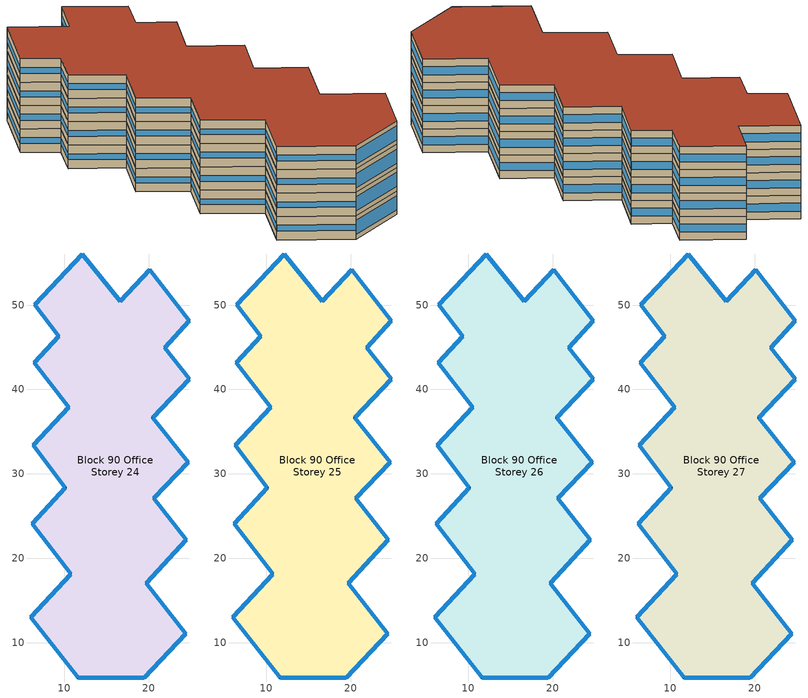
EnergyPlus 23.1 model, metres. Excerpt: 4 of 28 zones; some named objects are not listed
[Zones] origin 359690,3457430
Block 90 Office Storey 24
 floor outside (Project Floor): 20.12,54.17 24.8,48.12 21.9,44.94 24.81,41.24 20.46,36.64 24.67,31.38 20.62,27.11 24.46,22.18 19.72,17.03 24.4,11.09 19.48,5.84 11.66,5.83 6.04,13 10.78,18.15 6.19,24.09 10.15,28.36 6.32,33.4 10.57,37.89 6.45,43.15 9.35,46.33 6.54,50.02 12.14,56.05 16.64,50.44 z72
 wall outside (Project Wall): 6.54,50.02 9.35,46.33 6.45,43.15 10.57,37.89 6.32,33.4 10.15,28.36 6.19,24.09 10.78,18.15 6.04,13 11.66,5.83 19.48,5.84 24.4,11.09 19.72,17.03 24.46,22.18 20.62,27.11 24.67,31.38 20.46,36.64 24.81,41.24 21.9,44.94 24.8,48.12 20.12,54.17 16.64,50.44 12.14,56.05 6.54,50.02 z72:75
 window (Office_west_window_construction): 6.54,50.02 9.35,46.33 / 9.35,46.33 6.45,43.15 / 6.45,43.15 10.57,37.89 / 10.57,37.88 6.32,33.4 / 6.32,33.39 10.15,28.36 / 10.15,28.35 6.19,24.09 / 6.19,24.08 10.78,18.15 / 10.78,18.15 6.05,13 / 6.05,13 11.66,5.83 / 20.12,54.16 16.64,50.44 / 12.14,56.04 6.54,50.03 z73.12:73.88
 window (Office_south_window_construction): 11.67,5.83 19.47,5.84 z72.6:74.4
 window (Office_east_window_construction): 19.48,5.84 24.4,11.09 / 24.4,11.1 19.72,17.03 / 19.72,17.03 24.45,22.18 / 24.45,22.18 20.62,27.11 / 20.62,27.11 24.67,31.38 / 24.67,31.38 20.46,36.64 / 20.46,36.65 24.8,41.24 / 24.8,41.24 21.9,44.94 / 21.9,44.94 24.8,48.12 / 24.8,48.12 20.12,54.16 / 16.64,50.45 12.15,56.04 z72.97:74.03
 roof outside (Project Ceiling): 24.4,11.09 19.72,17.03 24.46,22.18 20.62,27.11 24.67,31.38 20.46,36.64 24.81,41.24 21.9,44.94 24.8,48.12 20.12,54.17 16.64,50.44 12.14,56.05 6.54,50.02 9.35,46.33 6.45,43.15 10.57,37.89 6.32,33.4 10.15,28.36 6.19,24.09 10.78,18.15 6.04,13 11.66,5.83 19.48,5.84 z75
Block 90 Office Storey 25
 floor outside (Project Floor): 20.12,54.17 24.8,48.12 21.9,44.94 24.81,41.24 20.46,36.64 24.67,31.38 20.62,27.11 24.46,22.18 19.72,17.03 24.4,11.09 19.48,5.84 11.66,5.83 6.04,13 10.78,18.15 6.19,24.09 10.15,28.36 6.32,33.4 10.57,37.89 6.45,43.15 9.35,46.33 6.54,50.02 12.14,56.05 16.64,50.44 z75
 wall outside (Project Wall): 6.54,50.02 9.35,46.33 6.45,43.15 10.57,37.89 6.32,33.4 10.15,28.36 6.19,24.09 10.78,18.15 6.04,13 11.66,5.83 19.48,5.84 24.4,11.09 19.72,17.03 24.46,22.18 20.62,27.11 24.67,31.38 20.46,36.64 24.81,41.24 21.9,44.94 24.8,48.12 20.12,54.17 16.64,50.44 12.14,56.05 6.54,50.02 z75:78
 window (Office_west_window_construction): 6.54,50.02 9.35,46.33 / 9.35,46.33 6.45,43.15 / 6.45,43.15 10.57,37.89 / 10.57,37.88 6.32,33.4 / 6.32,33.39 10.15,28.36 / 10.15,28.35 6.19,24.09 / 6.19,24.08 10.78,18.15 / 10.78,18.15 6.05,13 / 6.05,13 11.66,5.83 / 20.12,54.16 16.64,50.44 / 12.14,56.04 6.54,50.03 z76.12:76.88
 window (Office_south_window_construction): 11.67,5.83 19.47,5.84 z75.6:77.4
 window (Office_east_window_construction): 19.48,5.84 24.4,11.09 / 24.4,11.1 19.72,17.03 / 19.72,17.03 24.45,22.18 / 24.45,22.18 20.62,27.11 / 20.62,27.11 24.67,31.38 / 24.67,31.38 20.46,36.64 / 20.46,36.65 24.8,41.24 / 24.8,41.24 21.9,44.94 / 21.9,44.94 24.8,48.12 / 24.8,48.12 20.12,54.16 / 16.64,50.45 12.15,56.04 z75.97:77.03
 roof outside (Project Ceiling): 24.4,11.09 19.72,17.03 24.46,22.18 20.62,27.11 24.67,31.38 20.46,36.64 24.81,41.24 21.9,44.94 24.8,48.12 20.12,54.17 16.64,50.44 12.14,56.05 6.54,50.02 9.35,46.33 6.45,43.15 10.57,37.89 6.32,33.4 10.15,28.36 6.19,24.09 10.78,18.15 6.04,13 11.66,5.83 19.48,5.84 z78
Block 90 Office Storey 26
 floor outside (Project Floor): 20.12,54.17 24.8,48.12 21.9,44.94 24.81,41.24 20.46,36.64 24.67,31.38 20.62,27.11 24.46,22.18 19.72,17.03 24.4,11.09 19.48,5.84 11.66,5.83 6.04,13 10.78,18.15 6.19,24.09 10.15,28.36 6.32,33.4 10.57,37.89 6.45,43.15 9.35,46.33 6.54,50.02 12.14,56.05 16.64,50.44 z78
 wall outside (Project Wall): 6.54,50.02 9.35,46.33 6.45,43.15 10.57,37.89 6.32,33.4 10.15,28.36 6.19,24.09 10.78,18.15 6.04,13 11.66,5.83 19.48,5.84 24.4,11.09 19.72,17.03 24.46,22.18 20.62,27.11 24.67,31.38 20.46,36.64 24.81,41.24 21.9,44.94 24.8,48.12 20.12,54.17 16.64,50.44 12.14,56.05 6.54,50.02 z78:81
 window (Office_west_window_construction): 6.54,50.02 9.35,46.33 / 9.35,46.33 6.45,43.15 / 6.45,43.15 10.57,37.89 / 10.57,37.88 6.32,33.4 / 6.32,33.39 10.15,28.36 / 10.15,28.35 6.19,24.09 / 6.19,24.08 10.78,18.15 / 10.78,18.15 6.05,13 / 6.05,13 11.66,5.83 / 20.12,54.16 16.64,50.44 / 12.14,56.04 6.54,50.03 z79.12:79.88
 window (Office_south_window_construction): 11.67,5.83 19.47,5.84 z78.6:80.4
 window (Office_east_window_construction): 19.48,5.84 24.4,11.09 / 24.4,11.1 19.72,17.03 / 19.72,17.03 24.45,22.18 / 24.45,22.18 20.62,27.11 / 20.62,27.11 24.67,31.38 / 24.67,31.38 20.46,36.64 / 20.46,36.65 24.8,41.24 / 24.8,41.24 21.9,44.94 / 21.9,44.94 24.8,48.12 / 24.8,48.12 20.12,54.16 / 16.64,50.45 12.15,56.04 z78.97:80.03
 roof outside (Project Ceiling): 24.4,11.09 19.72,17.03 24.46,22.18 20.62,27.11 24.67,31.38 20.46,36.64 24.81,41.24 21.9,44.94 24.8,48.12 20.12,54.17 16.64,50.44 12.14,56.05 6.54,50.02 9.35,46.33 6.45,43.15 10.57,37.89 6.32,33.4 10.15,28.36 6.19,24.09 10.78,18.15 6.04,13 11.66,5.83 19.48,5.84 z81
Block 90 Office Storey 27
 floor outside (Project Floor): 20.12,54.17 24.8,48.12 21.9,44.94 24.81,41.24 20.46,36.64 24.67,31.38 20.62,27.11 24.46,22.18 19.72,17.03 24.4,11.09 19.48,5.84 11.66,5.83 6.04,13 10.78,18.15 6.19,24.09 10.15,28.36 6.32,33.4 10.57,37.89 6.45,43.15 9.35,46.33 6.54,50.02 12.14,56.05 16.64,50.44 z81
 wall outside (Project Wall): 6.54,50.02 9.35,46.33 6.45,43.15 10.57,37.89 6.32,33.4 10.15,28.36 6.19,24.09 10.78,18.15 6.04,13 11.66,5.83 19.48,5.84 24.4,11.09 19.72,17.03 24.46,22.18 20.62,27.11 24.67,31.38 20.46,36.64 24.81,41.24 21.9,44.94 24.8,48.12 20.12,54.17 16.64,50.44 12.14,56.05 6.54,50.02 z81:84
 window (Office_west_window_construction): 6.54,50.02 9.35,46.33 / 9.35,46.33 6.45,43.15 / 6.45,43.15 10.57,37.89 / 10.57,37.88 6.32,33.4 / 6.32,33.39 10.15,28.36 / 10.15,28.35 6.19,24.09 / 6.19,24.08 10.78,18.15 / 10.78,18.15 6.05,13 / 6.05,13 11.66,5.83 / 20.12,54.16 16.64,50.44 / 12.14,56.04 6.54,50.03 z82.12:82.88
 window (Office_south_window_construction): 11.67,5.83 19.47,5.84 z81.6:83.4
 window (Office_east_window_construction): 19.48,5.84 24.4,11.09 / 24.4,11.1 19.72,17.03 / 19.72,17.03 24.45,22.18 / 24.45,22.18 20.62,27.11 / 20.62,27.11 24.67,31.38 / 24.67,31.38 20.46,36.64 / 20.46,36.65 24.8,41.24 / 24.8,41.24 21.9,44.94 / 21.9,44.94 24.8,48.12 / 24.8,48.12 20.12,54.16 / 16.64,50.45 12.15,56.04 z81.97:83.03
 roof outside (Project Flat Roof): 24.4,11.09 19.72,17.03 24.46,22.18 20.62,27.11 24.67,31.38 20.46,36.64 24.81,41.24 21.9,44.94 24.8,48.12 20.12,54.17 16.64,50.44 12.14,56.05 6.54,50.02 9.35,46.33 6.45,43.15 10.57,37.89 6.32,33.4 10.15,28.36 6.19,24.09 10.78,18.15 6.04,13 11.66,5.83 19.48,5.84 z84
[Building]
Building_1: North Axis=0; Terrain=City; Loads Convergence Tolerance Value=0.04; Temperature Convergence Tolerance Value=0.4; Solar Distribution=FullExterior; Maximum Number of Warmup Days=25; Minimum Number of Warmup Days=6
[Site:Location]
CHN Design_Conditions: Latitude=30; Longitude=114; Time Zone=8; Elevation=12
[SIZINGPERIOD:DESIGNDAY] Day of Month=21; DryBulb Temperature Range Modifier Type=DefaultMultipliers; Humidity Condition Type=Wetbulb; Barometric Pressure=101181; Rain Indicator=No; Snow Indicator=No; Daylight Saving Time Indicator=No; Sky Clearness=0; Begin Environment Reset Mode=FullResetAtBeginEnvironment
Name | Month | Day Type | Maximum DryBulb Temperature | Daily DryBulb Temperature Range | Wetbulb or DewPoint at Maximum DryBulb | Wind Speed | Wind Direction | Solar Model Indicator | ASHRAE Clear Sky Optical Depth for Beam Irradiance taub | ASHRAE Clear Sky Optical Depth for Diffuse Irradiance taud
Ann Htg 99.6% Condns DB | 1 | WinterDesignDay | -10 | 0 | -4.8 | 1 | 340 | ASHRAEClearSky | 0 | 0
Ann Clg .4% Condns DB=>MWB | 7 | SummerDesignDay | 40 | 6.6 | 27.1 | 3.5 | 220 | ASHRAETau | 0.781 | 1.413
[MATERIAL]
DefaultMaterial: Roughness=Rough; Thickness=0.1; Conductivity=0.1; Density=1000; Specific Heat=1000; Thermal Absorptance=0.9; Solar Absorptance=0.7; Visible Absorptance=0.7
[WINDOWMATERIAL:SIMPLEGLAZINGSYSTEM] UFactor=1.6; Solar Heat Gain Coefficient=0.3; Visible Transmittance=0.6
Office_east_window; Office_south_window; Office_west_window
[CONSTRUCTION]
Project Wall; Project Floor; Project Flat Roof; Project Ceiling: DefaultMaterial
Office_east_window_construction: Office_east_window
Office_south_window_construction: Office_south_window
Office_west_window_construction: Office_west_window
[SPACE] Ceiling Height=autocalculate; Volume=autocalculate; Floor Area=autocalculate; Space Type=Office
Name | Zone
Block 90 Office Storey 24_space | Block 90 Office Storey 24
Block 90 Office Storey 25_space | Block 90 Office Storey 25
Block 90 Office Storey 26_space | Block 90 Office Storey 26
Block 90 Office Storey 27_space | Block 90 Office Storey 27
[SPACELIST]
Office: Block 90 Office Storey 0_space, Block 90 Office Storey 1_space, Block 90 Office Storey 2_space, Block 90 Office Storey 3_space, Block 90 Office Storey 4_space, Block 90 Office Storey 5_space, Block 90 Office Storey 6_space, Block 90 Office Storey 7_space, Block 90 Office Storey 8_space, Block 90 Office Storey 9_space, Block 90 Office Storey 10_space, Block 90 Office Storey 11_space, Block 90 Office Storey 12_space, Block 90 Office Storey 13_space, Block 90 Office Storey 14_space, Block 90 Office Storey 15_space, Block 90 Office Storey 16_space, Block 90 Office Storey 17_space, Block 90 Office Storey 18_space, Block 90 Office Storey 19_space, Block 90 Office Storey 20_space, Block 90 Office Storey 21_space, Block 90 Office Storey 22_space, Block 90 Office Storey 23_space, Block 90 Office Storey 24_space, Block 90 Office Storey 25_space, Block 90 Office Storey 26_space, Block 90 Office Storey 27_space
[ZONE] Type=1; Multiplier=1; Ceiling Height=autocalculate; Volume=autocalculate; Floor Area=autocalculate; Part of Total Floor Area=Yes
Block 90 Office Storey 24; Block 90 Office Storey 25; Block 90 Office Storey 26; Block 90 Office Storey 27
[PEOPLE]
People_for_office: Zone or ZoneList or Space or SpaceList=Office; Number of People Schedule=SeasonalSchedule_Schedule_office_people; Number of People Calculation Method=People/Area; People per Floor Area=0.1; Fraction Radiant=0.3; Sensible Heat Fraction=autocalculate; Activity Level Schedule=SeasonalSchedule_Schedule_office_activity; Carbon Dioxide Generation Rate=3.82e-08; Enable ASHRAE 55 Comfort Warnings=No; Mean Radiant Temperature Calculation Type=ZoneAveraged; Clothing Insulation Calculation Method=ClothingInsulationSchedule; Cold Stress Temperature Threshold=15.56; Heat Stress Temperature Threshold=30
[LIGHTS]
Light_for_office: Zone or ZoneList or Space or SpaceList=Office; Schedule=SeasonalSchedule_office_lighting; Design Level Calculation Method=Watts/Area; Watts per Zone Floor Area=8; Return Air Fraction=0; Fraction Radiant=0.32; Fraction Visible=0.25; Fraction Replaceable=1; EndUse Subcategory=General; Return Air Fraction Calculated from Plenum Temperature=No; Return Air Fraction Function of Plenum Temperature Coefficient 1=0; Return Air Fraction Function of Plenum Temperature Coefficient 2=0
[ELECTRICEQUIPMENT]
Equipment_for_office: Zone or ZoneList or Space or SpaceList=Office; Schedule=SeasonalSchedule_Schedule_office_equipment; Design Level Calculation Method=Watts/Area; Watts per Zone Floor Area=15; Fraction Latent=0; Fraction Radiant=0; Fraction Lost=0; EndUse Subcategory=Electric Equipment
[DAYLIGHTING:CONTROLS] Illuminance Setpoint at Reference Point 1=300
Name | Zone or Space | Glare Calculation Daylighting Reference Point | Daylighting Reference Point 1
Dlight_Block 90 Office Storey 24 | Block 90 Office Storey 24 | Rpoint_Block 90 Office Storey 24 | Rpoint_Block 90 Office Storey 24
Dlight_Block 90 Office Storey 25 | Block 90 Office Storey 25 | Rpoint_Block 90 Office Storey 25 | Rpoint_Block 90 Office Storey 25
Dlight_Block 90 Office Storey 26 | Block 90 Office Storey 26 | Rpoint_Block 90 Office Storey 26 | Rpoint_Block 90 Office Storey 26
Dlight_Block 90 Office Storey 27 | Block 90 Office Storey 27 | Rpoint_Block 90 Office Storey 27 | Rpoint_Block 90 Office Storey 27
[HVACTEMPLATE:ZONE:IDEALLOADSAIRSYSTEM] Template Thermostat=Thermostat_for_office; Maximum Heating Supply Air Temperature=50; Minimum Cooling Supply Air Temperature=13; Maximum Heating Supply Air Humidity Ratio=0.0156; Minimum Cooling Supply Air Humidity Ratio=0.0077; Heating Limit=NoLimit; Cooling Limit=NoLimit; Dehumidification Control Type=ConstantSensibleHeatRatio; Cooling Sensible Heat Ratio=0.7; Dehumidification Setpoint=60; Humidification Control Type=None; Humidification Setpoint=30; Outdoor Air Method=DetailedSpecification; Outdoor Air Flow Rate per Person=0.00944; Outdoor Air Flow Rate per Zone Floor Area=0; Outdoor Air Flow Rate per Zone=0; Design Specification Outdoor Air Object=Ventilation_for_office; Demand Controlled Ventilation Type=None; Outdoor Air Economizer Type=NoEconomizer; Heat Recovery Type=None; Sensible Heat Recovery Effectiveness=0.7; Latent Heat Recovery Effectiveness=0.65
Block 90 Office Storey 24; Block 90 Office Storey 25; Block 90 Office Storey 26; Block 90 Office Storey 27
[DESIGNSPECIFICATION:OUTDOORAIR]
Ventilation_for_office: Outdoor Air Method=Flow/Person; Outdoor Air Flow per Person=0.00833333; Outdoor Air Flow per Zone Floor Area=0; Outdoor Air Flow per Zone=0; Outdoor Air Flow Air Changes per Hour=0
[SCHEDULE:DAY:HOURLY]
Schedule_office_lighting_weekday_hourly: 0.1, 0.1, 0.1, 0.1, 0.1, 0.1, 0.1, 0.2, 0.5, 0.95, 0.95, 0.95, 0.8, 0.8, 0.95, 0.95, 0.95, 0.95, 0.95, 0.95, 0.95, 0.8, 0.5, 0.1
Schedule_office_lighting_holiday_hourly; Schedule_office_equipment_holiday_hourly: 0.1, 0.1, 0.1, 0.1, 0.1, 0.1, 0.1, 0.1, 0.1, 0.1, 0.1, 0.1, 0.1, 0.3, 0.3, 0.3, 0.3, 0.3, 0.3, 0.3, 0.3, 0.3, 0.1, 0.1
Schedule_office_equipment_weekday_hourly: 0.1, 0.1, 0.1, 0.1, 0.1, 0.1, 0.1, 0.2, 0.5, 0.95, 0.95, 0.95, 0.5, 0.5, 0.95, 0.95, 0.95, 0.95, 0.95, 0.95, 0.4, 0.4, 0.3, 0.1
Schedule_office_people_weekday_hourly: 0.1, 0.1, 0.1, 0.1, 0.1, 0.1, 0.1, 0.5, 0.95, 0.95, 0.95, 0.8, 0.8, 0.95, 0.95, 0.95, 0.95, 0.95, 0.8, 0.5, 0.5, 0.3, 0.1, 0.1
Schedule_office_people_holiday_hourly: 0.1, 0.1, 0.1, 0.1, 0.1, 0.1, 0.1, 0.1, 0.1, 0.1, 0.1, 0.1, 0.1, 0.3, 0.3, 0.3, 0.3, 0.3, 0.3, 0.1, 0.1, 0.1, 0.1, 0.1
Schedule_office_activity_weekday_hourly; Schedule_office_activity_holiday_hourly: 144, 144, 144, 144, 144, 144, 144, 144, 144, 144, 144, 144, 144, 144, 144, 144, 144, 144, 144, 144, 144, 144, 144, 144
[SCHEDULE:WEEK:DAILY]
Schedule_office_lighting_weekly: Schedule_office_lighting_holiday_hourly, Schedule_office_lighting_weekday_hourly, Schedule_office_lighting_weekday_hourly, Schedule_office_lighting_weekday_hourly, Schedule_office_lighting_weekday_hourly, Schedule_office_lighting_weekday_hourly, Schedule_office_lighting_holiday_hourly, Schedule_office_lighting_holiday_hourly, Schedule_office_lighting_weekday_hourly, Schedule_office_lighting_weekday_hourly, Schedule_office_lighting_holiday_hourly, Schedule_office_lighting_holiday_hourly
Schedule_office_equipment_weekly: Schedule_office_equipment_holiday_hourly, Schedule_office_equipment_weekday_hourly, Schedule_office_equipment_weekday_hourly, Schedule_office_equipment_weekday_hourly, Schedule_office_equipment_weekday_hourly, Schedule_office_equipment_weekday_hourly, Schedule_office_equipment_holiday_hourly, Schedule_office_equipment_holiday_hourly, Schedule_office_equipment_weekday_hourly, Schedule_office_equipment_weekday_hourly, Schedule_office_equipment_holiday_hourly, Schedule_office_equipment_holiday_hourly
Schedule_office_people_weekly: Schedule_office_people_holiday_hourly, Schedule_office_people_weekday_hourly, Schedule_office_people_weekday_hourly, Schedule_office_people_weekday_hourly, Schedule_office_people_weekday_hourly, Schedule_office_people_weekday_hourly, Schedule_office_people_holiday_hourly, Schedule_office_people_holiday_hourly, Schedule_office_people_weekday_hourly, Schedule_office_people_weekday_hourly, Schedule_office_people_holiday_hourly, Schedule_office_people_holiday_hourly
Schedule_office_activity_weekly: Schedule_office_activity_holiday_hourly, Schedule_office_activity_weekday_hourly, Schedule_office_activity_weekday_hourly, Schedule_office_activity_weekday_hourly, Schedule_office_activity_weekday_hourly, Schedule_office_activity_weekday_hourly, Schedule_office_activity_holiday_hourly, Schedule_office_activity_holiday_hourly, Schedule_office_activity_weekday_hourly, Schedule_office_activity_weekday_hourly, Schedule_office_activity_holiday_hourly, Schedule_office_activity_holiday_hourly
[SCHEDULE:YEAR]
SeasonalSchedule_office_lighting: Schedule_office_lighting_weekly, 1, 1, 12, 31
SeasonalSchedule_Schedule_office_equipment: Schedule_office_equipment_weekly, 1, 1, 12, 31
SeasonalSchedule_Schedule_office_people: Schedule_office_people_weekly, 1, 1, 12, 31
SeasonalSchedule_Schedule_office_activity: Schedule_office_activity_weekly, 1, 1, 12, 31
